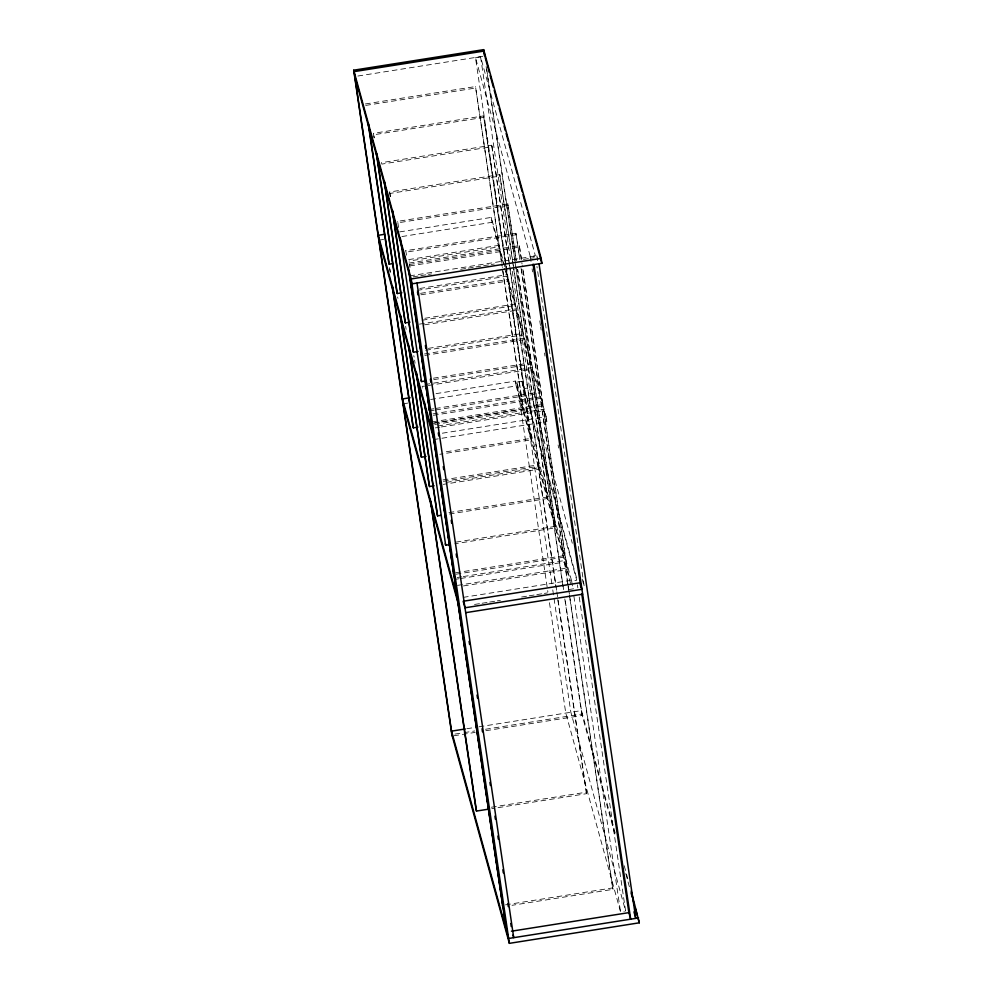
<?xml version="1.0" encoding="UTF-8"?>
<svg xmlns="http://www.w3.org/2000/svg" width="993" height="993" viewBox="0 0 993 993"><rect width="100%" height="100%" fill="white"/><g stroke="black" fill="none" stroke-linecap="round" stroke-linejoin="round"><path stroke-width="0.74" stroke-dasharray="4.96 3.72" d="M357.877 76.039L483.231 56.229M475.498 57.681L480.587 56.874L535.364 255.747L530.287 256.554L475.498 57.681L506.058 264.461M365.325 103.967L475.498 86.552L499.355 246.773L409.066 261.035M365.722 105.407L475.895 87.992M417.147 290.39L507.435 276.116L483.579 115.896L373.405 133.323L374.088 137.903M483.976 117.335L373.802 134.75L374.249 137.804M492.056 146.679L491.659 145.251L381.486 162.666L381.883 164.093L492.056 146.679L509.421 264.237M390.249 196.589L389.579 192.009L499.752 174.594L512.996 263.046M389.579 192.009L389.964 193.449L500.137 176.022M398.553 227.459L397.659 221.352L507.833 203.937L516.348 260.327M508.23 205.377L398.056 222.792L397.659 221.352M399.645 231.903L491.262 217.417L505.611 269.488M378.991 240.169L383.571 239.437M401.892 236.545L491.994 222.308L546.895 421.653L433.904 439.527M406.584 255.189L405.74 250.695L515.913 233.281L519.922 259.148M516.31 234.72L406.137 252.135L405.74 250.695M408.669 259.607L498.958 245.333L475.498 86.552M409.141 263.058L519.314 245.643L521.511 259.285M409.401 264.486L519.711 247.071M409.786 265.925L500.075 251.651L502.098 265.392M409.724 275.88L536.853 255.784L537.25 257.224M413.187 276.836L419.307 275.868M420.846 275.62L426.965 274.651M428.504 274.416L431.558 273.931M460.665 269.326L466.784 268.358M468.324 268.122L474.443 267.154M475.982 266.906L482.101 265.938M483.641 265.69L489.76 264.721M491.299 264.486L494.365 264.001M523.46 259.396L529.592 258.428M531.118 258.192L534.184 257.708M419.816 288.466L507.038 274.676L483.579 115.896M420.536 293.345L507.758 279.554L531.218 438.335L443.995 452.125M420.933 294.784L508.155 280.994L531.615 439.775L439.8 454.285M424.843 318.294L515.119 304.019L509.037 262.797M422.174 320.218L515.516 305.459L509.657 265.764M419.443 324.14L515.839 308.897L539.298 467.678L442.903 482.921M424.421 324.848L516.236 310.337L539.696 469.118L443.3 484.361M428.331 348.369L523.199 333.363L512.599 261.618M425.662 350.281L523.596 334.802L513.22 264.572M424.458 353.967L523.932 338.253L547.379 497.021L447.917 512.748M424.855 355.407L524.316 339.68L547.776 498.461L448.315 514.188M433.358 378.196L531.292 362.718L517.527 269.587M433.755 379.624L531.677 364.146L517.701 269.488M424.892 384.527L532.012 367.596L555.472 526.364L454.471 542.339M426.816 385.718L422.236 386.451L421.839 385.011L422.286 388.064M428.355 385.483L532.409 369.024L555.857 527.804L454.868 543.767M436.039 393.638L515.441 381.076L570.354 580.433L460.417 597.811M516.869 382.131L521.958 381.337L576.734 580.21L571.658 581.017L516.869 382.131L547.875 591.977M403.17 403.828L407.751 403.096M430.652 399.484L516.174 385.967L571.074 585.311M506.281 265.987L524.378 388.524L529.468 387.717L572.303 543.233M429.199 409.476L433.792 408.744M435.319 408.508L539.373 392.061L521.102 268.395M429.597 410.916L434.177 410.183M435.716 409.948L539.77 393.489L521.275 268.309M432.973 413.87L540.093 396.939L563.552 555.72L453.379 573.135M433.37 415.31L540.49 398.379L563.95 557.147L453.776 574.562M432.6 421.839L542.774 404.412L522.244 265.491M434.388 423.018L523.137 408.992L501.701 263.952M432.998 423.266L543.171 405.852L522.864 268.445M434.785 424.458L523.534 410.419L502.334 266.918M437.913 425.985L543.494 409.302L566.953 568.07L456.78 585.498M435.244 427.909L439.837 427.189M441.364 426.94L543.891 410.73L567.351 569.51L463.297 585.957M442.344 433.196L546.175 416.775L546.895 421.653M443.039 479.904L537.908 464.91L555.993 587.26M443.437 481.344L538.305 466.338L555.708 584.107M457.152 577.529L461.745 576.809M463.284 576.561L564.272 560.598L567.884 585.063M454.496 579.453L459.089 578.72M460.615 578.485L564.669 562.026L567.599 581.91M474.542 604.452L480.612 603.496M482.126 603.247L488.208 602.292M489.723 602.056L495.805 601.088M497.319 600.852L500.36 600.368M521.623 597.004L527.693 596.048M529.219 595.812L535.289 594.844M536.816 594.608L542.886 593.653M544.4 593.404L547.441 592.933M568.704 589.569L574.786 588.601M466.822 728.725L477.521 727.025M479.048 726.789L581.476 710.591L615.573 834.393M454.906 734.1L462.552 732.896M464.079 732.648L474.791 730.96M485.49 729.272L581.799 714.041L615.474 836.292M453.776 735.776L475.175 732.4M485.887 730.699L582.196 715.481L564.967 598.866M491.398 807.222L586.267 792.215L586.664 793.655L491.796 808.65M505.511 904.846L612.631 887.916L613.029 889.343L512.028 905.306M549.464 602.701L565.749 712.974L620.538 911.847L624.349 911.251M506.02 270.977L546.175 416.775M582.183 579.118L584.244 586.59L536.952 266.472M524.378 388.524L577.107 579.924M624.2 865.722L627.899 879.14M625.751 873.579L629.45 887.01M397.585 296.981L397.982 298.409M413.746 355.668L414.143 357.095M536.853 255.784L537.759 261.916M530.287 256.554L531.193 262.686M532.099 268.805L532.546 271.871M539.782 320.888L540.465 325.481M540.688 327.007L541.148 330.073M544.536 353.049L544.996 356.115M558.116 444.951L558.575 448.017M577.417 584.803L577.864 587.868M579.229 597.054L625.615 911.053L570.838 712.167L552.282 586.578M571.658 581.017L572.787 588.675M573.917 596.334L620.538 911.847M519.314 245.643L522.02 263.964M567.835 583.45L569.411 594.149M569.634 595.676L613.029 889.343M515.913 233.281L519.749 259.235M568.108 586.602L569.697 597.302M569.92 598.829L612.631 887.916M507.833 203.937L516.174 260.427M486.756 69.498L563.614 589.656M486.136 66.531L563.441 589.755M564.806 598.965L581.799 714.041M499.752 174.594L512.376 260.092M480.587 56.874L510.687 260.588M512.264 271.312L529.468 387.717M491.659 145.251L508.801 261.271M555.931 585.647L556.614 590.227M556.837 591.766L586.664 793.655M557.793 599.499L586.267 792.215M521.958 381.337L552.058 585.038M499.678 250.211L501.477 262.425M491.262 217.417L491.994 222.308M515.441 381.076L516.174 385.967M409.538 264.498L409.985 267.551M389.964 193.449L390.423 196.502M414.602 360.149L415.049 363.202M405.665 326.325L406.125 329.378M389.901 269.066L390.348 272.119M389.504 267.626L390.175 272.206"/><path stroke-width="1.49" d="M631.188 891.081L639.306 922.807L509.359 943.35L451.852 734.584L353.694 70.193L483.641 49.65L541.148 258.391L541.868 263.319L411.921 283.861L354.811 76.523M384.378 234.323L378.271 235.291L433.184 434.636M368.254 123.815L388.784 262.748L389.182 264.188L392.235 263.704M353.694 70.193L411.201 278.946L541.148 258.391M376.335 153.17L396.865 292.091L397.262 293.531L401.855 292.798M384.192 180.987L404.945 321.434L405.343 322.874L409.935 322.154M392.285 210.33L413.026 350.79L413.423 352.217L418.016 351.497M421.119 380.133L421.504 381.56L426.096 380.84M410.084 397.734L402.45 398.938L457.363 598.295M392.21 285.947L412.964 426.407L413.361 427.846L417.941 427.114M400.291 315.29L421.044 455.75L421.442 457.19L426.034 456.457M408.371 344.645L429.125 485.093L429.522 486.533L434.115 485.8M416.228 372.462L437.205 514.436L437.603 515.876L440.669 515.392M445.298 543.792L445.683 545.219L448.749 544.735M465.705 612.669L582.655 594.186M465.283 728.961L451.53 731.146L508.639 938.472L638.586 917.929M430.23 499.144L476.094 809.643L476.491 811.07L488.73 809.134M511.432 931.198L629.363 912.555M485.167 57.47L489.276 72.39M490.108 75.369L493.384 87.31M494.216 90.289L498.325 105.208M499.144 108.187L503.252 123.107M504.072 126.086L505.3 130.567M506.132 133.546L508.18 141.006M508.999 143.985L517.216 173.825M518.036 176.804L522.144 191.723M522.976 194.702L527.084 209.622M527.904 212.601L541.868 263.319M631.089 892.98L632.318 897.449M633.137 900.428L634.378 904.908M635.197 907.887L637.245 915.347M638.077 918.326L639.306 922.807M633.956 911.835L635.756 918.376L539.05 263.766M429.199 409.476L429.597 410.916L408.222 267.489M378.991 240.169L433.904 439.527M453.379 573.135L453.776 574.562L433.022 434.115M403.17 403.828L458.083 603.185M512.996 935.046L513.716 937.665L417.01 283.055M502.458 905.331L502.855 906.758L456.979 596.272M533.961 264.56L630.679 919.17L628.867 912.641L581.761 593.764M533.067 264.163L580.855 587.645M484.721 55.682L484.038 51.065L354.091 71.633L452.249 736.024M483.641 49.65L484.547 55.782M417.47 291.843L417.929 294.909M425.401 345.502L425.848 348.568M430.379 379.227L430.838 382.293M438.31 432.886L438.757 435.952M443.288 466.611L443.747 469.677M451.219 520.27L451.666 523.336M456.197 553.995L456.656 557.061M469.106 641.379L469.565 644.445M477.037 695.038L477.496 698.104M482.027 728.763L482.474 731.829M489.946 782.422L490.405 785.488M494.936 816.147L495.383 819.213M497.878 836.081L498.325 839.147M502.855 869.806L503.314 872.872M507.845 903.531L508.292 906.597M510.787 923.465L511.234 926.531M411.201 278.946L509.359 943.35M410.121 277.32L506.84 931.93M409.724 275.88L506.442 930.491M400.303 238.059L421.504 381.56M424.321 401.805L445.683 545.219M392.446 210.243L413.423 352.217M416.402 372.363L437.603 515.876M384.365 180.887L405.343 322.874M408.992 347.6L429.522 486.533M430.85 502.11L476.491 811.07M376.508 153.071L397.262 293.531M400.464 315.203L421.442 457.19M368.428 123.728L389.182 264.188M392.384 285.86L413.361 427.846M580.135 582.767L463.185 601.249L464.985 607.79L581.935 589.308L580.135 582.767"/></g></svg>
